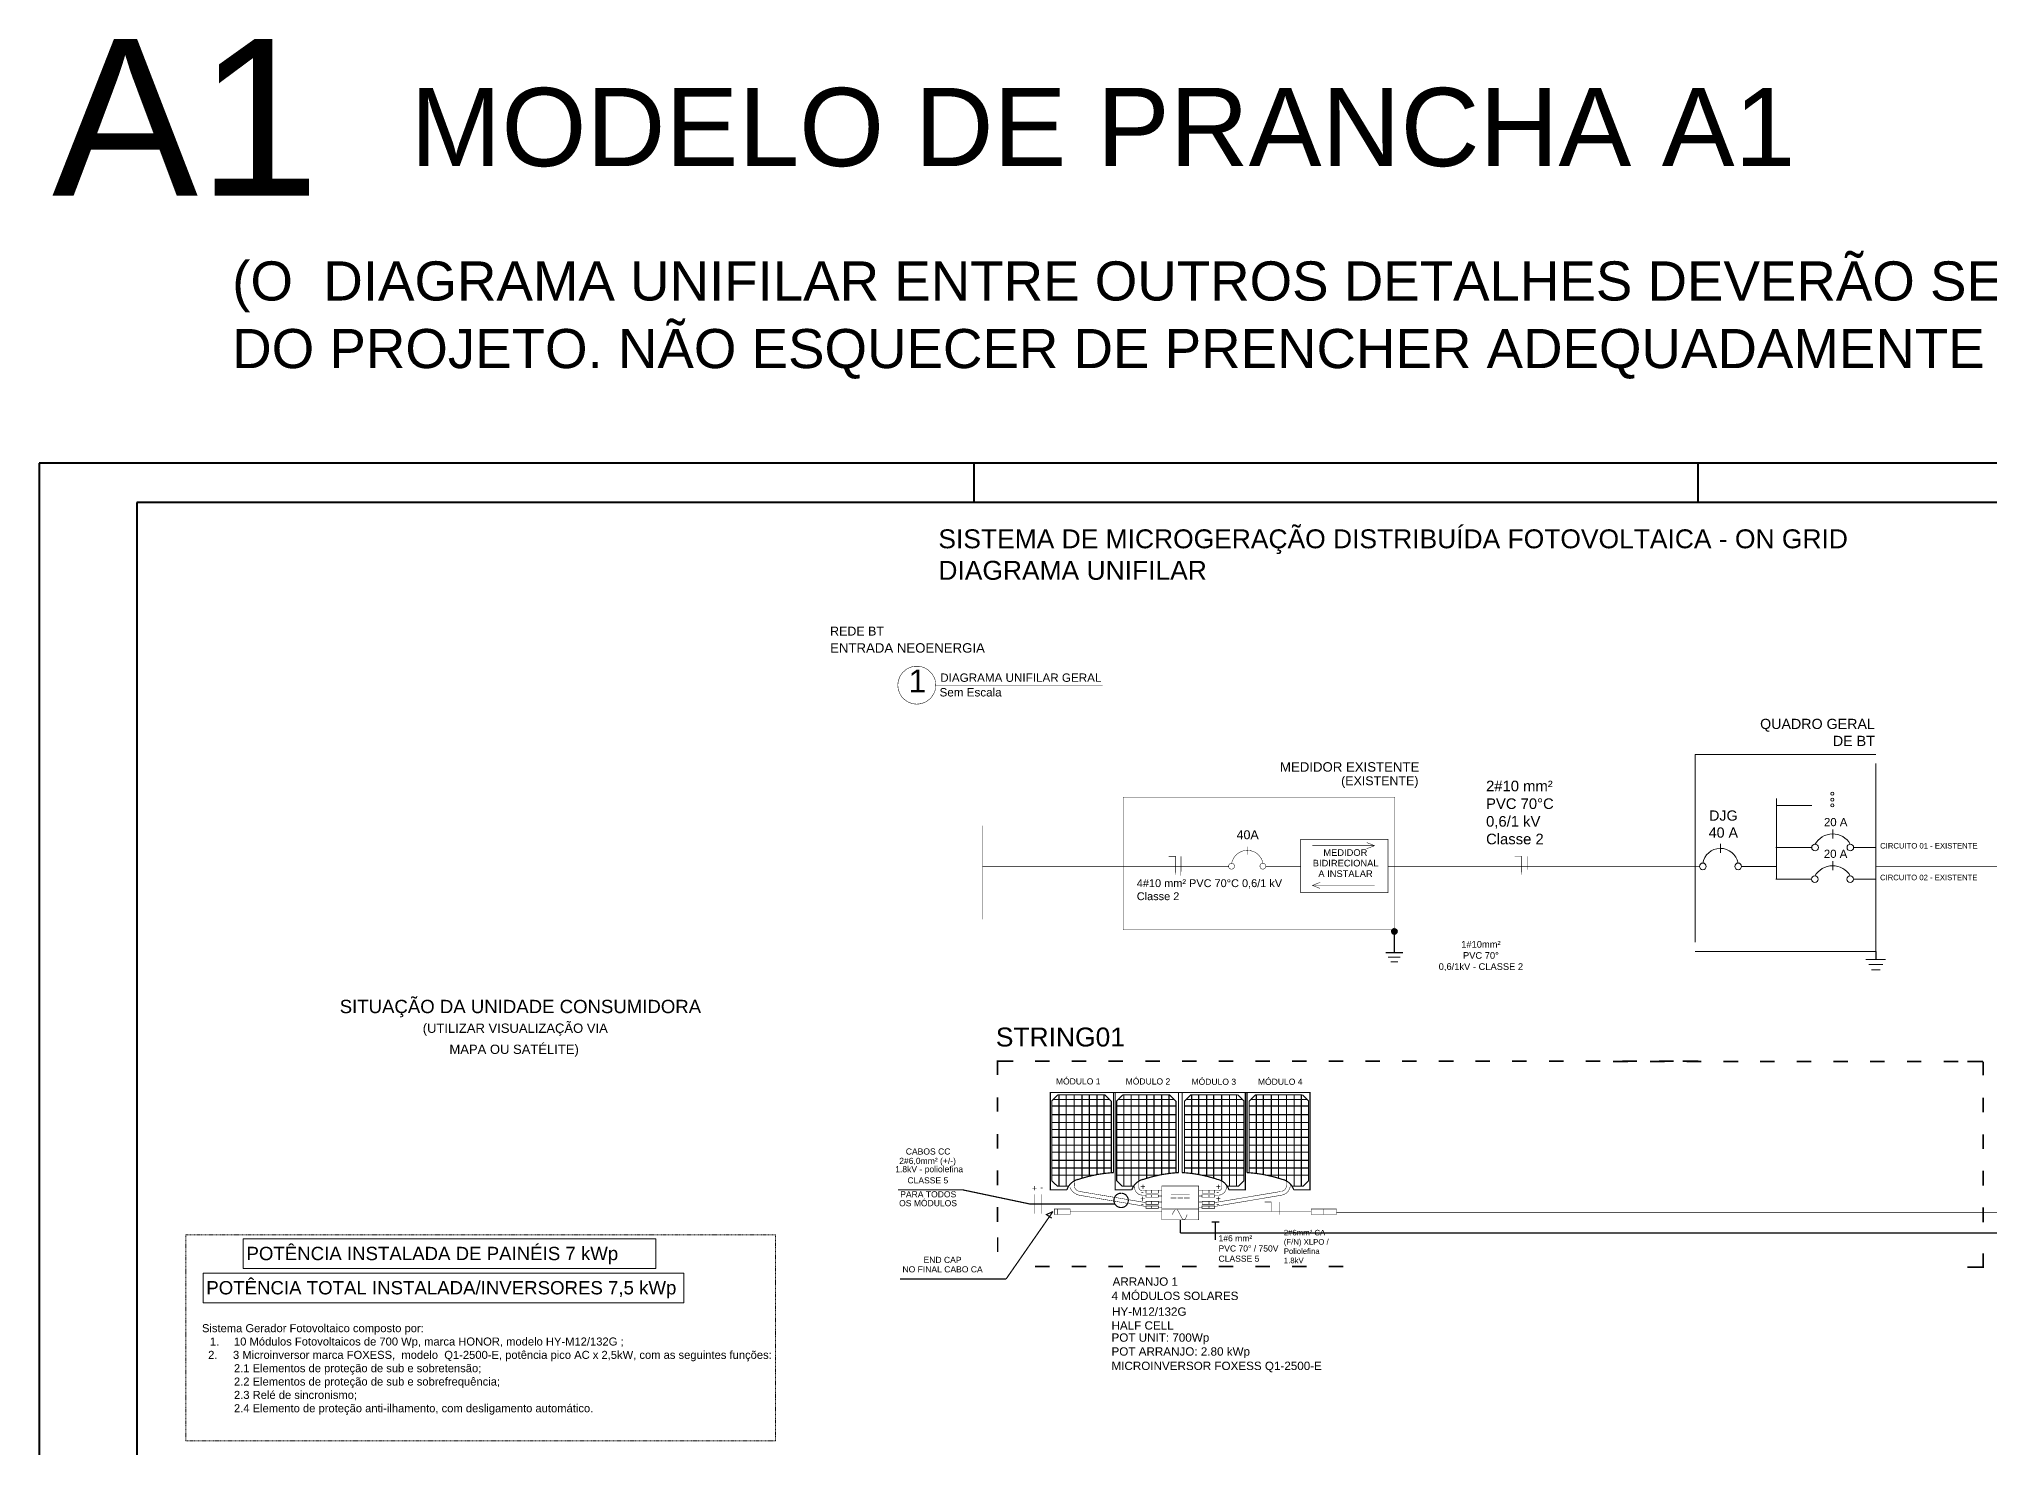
# Model space of a CAD drawing. Header units: millimetres. Extents: x 1668 to 2509, y 1340 to 2042.
# Drawn here: x 1667.5 to 2165.8, y 1682.7 to 2042.5 of the extents above; entities that cross this region are included whole.
import ezdxf

# ---------------------------------------------------------------- set-up
doc = ezdxf.new("R2010")
doc.units = ezdxf.units.MM
doc.linetypes.add('ACAD_ISO03W100', pattern=[30, 12, -18])
doc.linetypes.add('CONTORNO_QUADRO_T', pattern=[0.35, 0.2, -0.15])
for name, color, linetype, lineweight in [('H', 7, 'Continuous', 100), ('LINHA DE CHAMADA', 1, 'Continuous', 18), ('P', 250, 'Continuous', 100), ('PDF_UNIFILAR', 7, 'Continuous', 15), ('PRANCHA EXT', 7, 'Continuous', 40), ('PRANCHA INT', 7, 'Continuous', 40), ('QUADRO', 2, 'Continuous', 18), ('Texto', 2, 'Continuous', 18), ('TEXTO CAR1', 7, 'Continuous', 25), ('TXT-02', 7, 'Continuous', 20), ('WY-ELE-DIAGRAMA', 2, 'Continuous', 18), ('WY-ELE-DIAGRAMAS-TEXTO', 2, 'Continuous', 18)]:
    doc.layers.add(name, color=color, linetype=linetype, lineweight=lineweight)
doc.layers.add('PDF_DIAGRAMA', color=7, linetype='Continuous', lineweight=15, true_color=0x00dd00)
doc.layers.add('T', color=7, linetype='Continuous')
doc.styles.add('arial', font='arial.ttf')
doc.styles.get("Standard").update_dxf_attribs({"font": 'arial.ttf'})
doc.styles.add('STANDARD-0.1', font='arial.ttf', dxfattribs={"height": 0.1})
doc.styles.add('Style-Arial', font='arial.ttf')

msp = doc.modelspace()

# ---------------------------------------------------------------- hatches: boundary and pattern name
at = {"layer": 'H', "linetype": 'Continuous'}
for points in [[(2013.29, 1814.43), (2013.37, 1814.78), (2014.45, 1814.78), (2014.5, 1814.43), (2013.29, 1814.43)], [(2013.37, 1814.1), (2013.29, 1814.43), (2014.5, 1814.43), (2014.45, 1814.1), (2013.37, 1814.1)], [(2013.37, 1814.78), (2013.6, 1814.95), (2014.2, 1814.95), (2014.45, 1814.78), (2013.37, 1814.78)], [(2013.9, 1813.8), (2013.6, 1813.88), (2013.37, 1814.1), (2014.2, 1813.88), (2013.9, 1813.8)], [(2014.2, 1813.88), (2013.37, 1814.1), (2014.45, 1814.1), (2014.2, 1813.88)], [(2013.6, 1814.95), (2013.9, 1815.08), (2014.2, 1814.95), (2013.6, 1814.95)]]:
    msp.add_hatch(color=256, dxfattribs=at).paths.add_polyline_path(points)

# ---------------------------------------------------------------- linework, layer by layer
at = {"color": 7, "linetype": 'ACAD_ISO03W100', "lineweight": 9, "ltscale": 4}
msp.add_lwpolyline([(2090.72, 1859.67), (2090.72, 1809.31), (2136.92, 1809.31), (2136.92, 1859.67)], close=True, dxfattribs=at)
at = {"color": 7, "linetype": 'Continuous', "lineweight": 9}
for centre, radius in [((2125.81, 1849.62), 0.412), ((2125.81, 1848.09), 0.412), ((2125.81, 1846.64), 0.412), ((2121.39, 1835.89), 0.846), ((2130.41, 1835.89), 0.846), ((2092.7, 1831.05), 0.846), ((2101.72, 1831.05), 0.846), ((2121.36, 1827.79), 0.846), ((2130.38, 1827.79), 0.846)]:
    msp.add_circle(centre, radius, dxfattribs=at)
at = {"color": 7, "lineweight": 9}
for centre, radius, start, end in [((2125.92, 1834.14), 5.19, 30.1193, 151.3418), ((2097.21, 1831.05), 4.59, 10.6197, 170.8415), ((2125.9, 1826.03), 5.19, 30.1193, 151.3418)]:
    msp.add_arc(centre, radius, start, end, dxfattribs=at)
at = {"layer": 'LINHA DE CHAMADA', "color": 7, "lineweight": 9}
for p, q in [((2111.55, 1848.42), (2111.55, 1827.92)), ((2111.55, 1846.59), (2120.55, 1846.62)), ((2111.39, 1835.89), (2120.55, 1835.89)), ((2131.26, 1835.89), (2136.92, 1835.89)), ((2102.56, 1831.05), (2111.5, 1831.05)), ((2111.36, 1827.79), (2120.52, 1827.79)), ((2131.23, 1827.79), (2136.92, 1827.79))]:
    msp.add_line(p, q, dxfattribs=at)
at = {"layer": 'P'}
for points, const_width in [([(1891.84, 1882.18), (1891.24, 1882.18), (1890.64, 1882.05), (1890.09, 1881.88), (1889.49, 1881.58), (1889.01, 1881.28), (1888.54, 1880.85), (1888.11, 1880.43), (1887.76, 1879.95), (1887.46, 1879.42), (1887.28, 1878.87), (1887.08, 1878.27), (1887.03, 1877.67), (1887.03, 1877.07), (1887.08, 1876.47), (1887.28, 1875.86), (1887.46, 1875.26), (1887.76, 1874.79), (1888.11, 1874.24), (1888.54, 1873.81), (1889.01, 1873.46), (1889.49, 1873.11), (1890.09, 1872.86), (1890.64, 1872.68), (1891.24, 1872.56), (1891.84, 1872.51), (1892.45, 1872.56), (1893.05, 1872.68), (1893.65, 1872.86), (1894.2, 1873.11), (1894.68, 1873.46), (1895.15, 1873.81), (1895.58, 1874.24), (1895.93, 1874.79), (1896.23, 1875.26), (1896.48, 1875.86), (1896.61, 1876.47), (1896.66, 1877.07), (1896.66, 1877.67), (1896.61, 1878.27), (1896.48, 1878.87), (1896.23, 1879.42), (1895.93, 1879.95), (1895.58, 1880.43), (1895.15, 1880.85), (1894.68, 1881.28), (1894.2, 1881.58), (1893.65, 1881.88), (1893.05, 1882.05), (1892.45, 1882.18), (1891.84, 1882.18)], 0.121), ([(1896.71, 1877.37), (1896.83, 1877.37), (1896.96, 1877.37), (1897.08, 1877.37), (1897.21, 1877.37), (1897.43, 1877.37), (1897.73, 1877.37), (1898.11, 1877.37), (1898.51, 1877.37), (1899.01, 1877.37), (1899.49, 1877.37), (1900.01, 1877.37), (1900.62, 1877.37), (1901.29, 1877.37), (1901.94, 1877.37), (1902.59, 1877.37), (1903.32, 1877.37), (1904.1, 1877.37), (1904.9, 1877.37), (1905.73, 1877.37), (1906.58, 1877.37), (1907.48, 1877.37), (1908.38, 1877.37), (1909.29, 1877.37), (1910.19, 1877.37), (1912.12, 1877.37), (1914.05, 1877.37), (1916.03, 1877.37), (1918.01, 1877.37), (1920.06, 1877.37), (1922.04, 1877.37), (1923.97, 1877.37), (1925.88, 1877.37), (1926.78, 1877.37), (1927.68, 1877.37), (1928.58, 1877.37), (1929.48, 1877.37), (1930.34, 1877.37), (1931.11, 1877.37), (1931.96, 1877.37), (1932.69, 1877.37), (1933.47, 1877.37), (1934.12, 1877.37), (1934.8, 1877.37), (1935.45, 1877.37), (1936.05, 1877.37), (1936.6, 1877.37), (1937.08, 1877.37), (1937.55, 1877.37), (1937.98, 1877.37), (1938.33, 1877.37), (1938.63, 1877.37), (1938.88, 1877.37), (1939.01, 1877.37), (1939.11, 1877.37), (1939.23, 1877.37), (1939.36, 1877.37)], 0.121), ([(1944.6, 1814.84), (2014, 1814.84), (2014, 1848.75), (1944.6, 1848.75), (1944.6, 1814.84)], 0.121), ([(1908.63, 1841.47), (1908.63, 1817.51)], 0.121), ([(1980.32, 1831.82), (1980.27, 1832.02), (1980.17, 1832.37), (1980.04, 1832.7), (1979.89, 1833.03), (1979.72, 1833.33), (1979.49, 1833.6), (1979.27, 1833.88), (1979.02, 1834.1), (1978.76, 1834.33), (1978.46, 1834.53), (1978.16, 1834.71), (1977.84, 1834.86), (1977.51, 1834.96), (1977.16, 1835.06), (1976.81, 1835.11), (1976.46, 1835.13), (1976.26, 1835.13), (1976.08, 1835.13), (1975.71, 1835.11), (1975.36, 1835.03), (1975.03, 1834.93), (1974.71, 1834.8), (1974.38, 1834.65), (1974.08, 1834.48), (1973.8, 1834.28), (1973.53, 1834.05), (1973.3, 1833.8), (1973.08, 1833.53), (1972.88, 1833.23), (1972.7, 1832.93), (1972.55, 1832.6), (1972.42, 1832.27), (1972.35, 1831.92), (1972.3, 1831.72)], 0.121), ([(1976.28, 1836.11), (1976.28, 1834.05)], 0.121), ([(2012.25, 1837.96), (1989.94, 1837.96), (1989.94, 1824.31), (2012.25, 1824.31), (2012.25, 1837.96)], 0.121), ([(1992.95, 1836.33), (2008.84, 1836.33)], 0.121), ([(2006.83, 1837.14), (2008.84, 1836.33), (2006.83, 1835.56)], 0.121), ([(1971.55, 1831.05), (1908.63, 1831.05)], 0.121), ([(1956.2, 1833.63), (1958, 1833.63)], 0.121), ([(1958, 1828.41), (1958, 1833.63), (1958, 1828.41)], 0.121), ([(1959.38, 1828.41), (1959.38, 1833.63), (1959.38, 1828.41)], 0.121), ([(1972.3, 1831.82), (1972.07, 1831.8), (1971.92, 1831.75), (1971.8, 1831.67), (1971.7, 1831.57), (1971.62, 1831.45), (1971.57, 1831.3), (1971.55, 1831.17), (1971.55, 1831), (1971.57, 1830.87), (1971.62, 1830.72), (1971.7, 1830.6), (1971.8, 1830.49), (1971.92, 1830.42), (1972.07, 1830.37), (1972.2, 1830.35), (1972.37, 1830.35), (1972.5, 1830.37), (1972.65, 1830.42), (1972.77, 1830.49), (1972.88, 1830.6), (1972.95, 1830.72), (1973, 1830.87), (1973.03, 1831), (1973.03, 1831.17), (1973, 1831.3), (1972.95, 1831.45), (1972.88, 1831.57), (1972.77, 1831.67), (1972.65, 1831.75), (1972.5, 1831.8), (1972.37, 1831.82)], 0.121), ([(1980.29, 1831.82), (1980.07, 1831.8), (1979.92, 1831.75), (1979.82, 1831.67), (1979.72, 1831.57), (1979.62, 1831.45), (1979.57, 1831.3), (1979.54, 1831.17), (1979.54, 1831), (1979.57, 1830.87), (1979.62, 1830.72), (1979.72, 1830.6), (1979.82, 1830.49), (1979.92, 1830.42), (1980.07, 1830.37), (1980.22, 1830.35), (1980.37, 1830.35), (1980.52, 1830.37), (1980.64, 1830.42), (1980.77, 1830.49), (1980.87, 1830.6), (1980.95, 1830.72), (1981, 1830.87), (1981.04, 1831), (1981.04, 1831.17), (1981, 1831.3), (1980.95, 1831.45), (1980.87, 1831.57), (1980.77, 1831.67), (1980.64, 1831.75), (1980.52, 1831.8), (1980.37, 1831.82)], 0.121), ([(1980.97, 1831.05), (1989.94, 1831.05)], 0.121), ([(2012.25, 1831.05), (2091.85, 1831.05)], 0.121), ([(2044.63, 1833.65), (2046.43, 1833.65)], 0.121), ([(2046.43, 1828.44), (2046.43, 1833.65), (2046.43, 1828.44)], 0.121), ([(2047.81, 1828.44), (2047.81, 1833.65), (2047.81, 1828.44)], 0.121), ([(2136.92, 1831.05), (2172.9, 1831.05)], 0.121), ([(1994.93, 1826.96), (1992.95, 1826.18), (1994.93, 1825.41)], 0.121), ([(1992.95, 1826.18), (2008.84, 1826.18)], 0.121), ([(2013.92, 1815.03), (2013.75, 1815), (2013.65, 1814.95), (2013.57, 1814.9), (2013.47, 1814.83), (2013.42, 1814.73), (2013.37, 1814.63), (2013.34, 1814.5), (2013.34, 1814.4), (2013.37, 1814.28), (2013.42, 1814.18), (2013.47, 1814.1), (2013.57, 1814), (2013.65, 1813.95), (2013.75, 1813.9), (2013.87, 1813.88), (2013.97, 1813.88), (2014.1, 1813.9), (2014.2, 1813.95), (2014.3, 1814), (2014.37, 1814.1), (2014.42, 1814.18), (2014.47, 1814.28), (2014.5, 1814.4), (2014.5, 1814.5), (2014.47, 1814.63), (2014.42, 1814.73), (2014.37, 1814.83), (2014.3, 1814.9), (2014.2, 1814.95), (2014.1, 1815), (2013.97, 1815.03)], 0.301), ([(2013.9, 1814.43), (2013.9, 1810.82), (2013.9, 1809.01)], 0.301), ([(2011.67, 1809.01), (2016.13, 1809.01)], 0.301), ([(2012.27, 1807.86), (2015.45, 1807.86)], 0.301), ([(2012.92, 1806.66), (2014.85, 1806.66)], 0.301), ([(1912.47, 1777.71), (1912.47, 1781.25), (1916.48, 1781.25)], 0.421), ([(1922.09, 1781.25), (1925.8, 1781.25)], 0.421), ([(1931.47, 1781.25), (1935.2, 1781.25)], 0.421), ([(1940.84, 1781.25), (1944.57, 1781.25)], 0.421), ([(1950.24, 1781.25), (1953.97, 1781.25)], 0.421), ([(1959.61, 1781.25), (1963.34, 1781.25)], 0.421), ([(1969.01, 1781.25), (1972.71, 1781.25)], 0.421), ([(1978.38, 1781.25), (1982.11, 1781.25)], 0.421), ([(1987.75, 1781.25), (1991.48, 1781.25)], 0.421), ([(1997.07, 1781.25), (2000.86, 1781.25)], 0.421), ([(2006.47, 1781.25), (2010.25, 1781.25)], 0.421), ([(2015.84, 1781.25), (2019.63, 1781.25)], 0.421), ([(2025.24, 1781.25), (2029.02, 1781.25)], 0.421), ([(2034.61, 1781.25), (2038.35, 1781.25)], 0.421), ([(2043.98, 1781.25), (2047.72, 1781.25)], 0.421), ([(2053.38, 1781.25), (2057.12, 1781.25)], 0.421), ([(2062.75, 1781.25), (2066.49, 1781.25)], 0.421), ([(2069.8, 1781.16), (2073.58, 1781.16)], 0.421), ([(2072.15, 1781.25), (2075.86, 1781.25)], 0.421), ([(2079.19, 1781.16), (2082.98, 1781.16)], 0.421), ([(2081.52, 1781.25), (2085.26, 1781.25)], 0.421), ([(2087.56, 1781.25), (2091.6, 1781.25)], 0.421), ([(2088.57, 1781.16), (2092.35, 1781.16)], 0.421), ([(2097.96, 1781.16), (2101.75, 1781.16)], 0.421), ([(2107.34, 1781.16), (2111.07, 1781.16)], 0.421), ([(2116.71, 1781.16), (2120.44, 1781.16)], 0.421), ([(2126.11, 1781.16), (2129.84, 1781.16)], 0.421), ([(2135.48, 1781.16), (2139.21, 1781.16)], 0.421), ([(2144.88, 1781.16), (2148.58, 1781.16)], 0.421), ([(2154.25, 1781.16), (2157.98, 1781.16)], 0.421), ([(2160.29, 1781.16), (2164.32, 1781.16)], 0.421), ([(2164.32, 1781.16), (2164.32, 1777.62)], 0.421), ([(1912.47, 1768.32), (1912.47, 1772.05)], 0.421), ([(1930.21, 1748.37), (1926, 1748.37), (1926, 1773.25), (1942.12, 1773.25), (1942.12, 1752.75)], 0.301), ([(1926, 1748.37), (1926, 1773.25), (1992.34, 1773.25), (1992.34, 1748.37)], 0.301), ([(1927.91, 1772.65), (1926.35, 1771.1), (1926.35, 1750.7), (1927.78, 1749.32), (1930.69, 1749.32)], 0.301), ([(1926.35, 1769.82), (1941.57, 1769.82)], 0.301), ([(1926.7, 1771.45), (1941.14, 1771.45)], 0.301), ([(1927.91, 1772.65), (1939.94, 1772.65), (1941.57, 1771.02), (1941.57, 1752.75)], 0.301), ([(1928.21, 1772.65), (1928.21, 1749.32)], 0.301), ([(1930.01, 1772.65), (1930.01, 1749.32)], 0.301), ([(1932.07, 1772.65), (1932.07, 1750.57)], 0.301), ([(1934.05, 1772.65), (1934.05, 1751.3)], 0.301), ([(1935.93, 1772.65), (1935.93, 1751.85)], 0.301), ([(1937.91, 1772.65), (1937.91, 1752.28)], 0.301), ([(1939.71, 1772.65), (1939.71, 1752.58)], 0.301), ([(1946.8, 1748.37), (1942.54, 1748.37), (1942.54, 1773.25), (1958.71, 1773.25), (1958.71, 1752.75)], 0.301), ([(1944.45, 1772.65), (1942.94, 1771.1), (1942.94, 1750.7), (1944.35, 1749.32), (1947.23, 1749.32)], 0.301), ([(1942.94, 1769.82), (1958.1, 1769.82)], 0.301), ([(1943.24, 1771.45), (1957.68, 1771.45)], 0.301), ([(1944.45, 1772.65), (1956.48, 1772.65), (1958.1, 1771.02), (1958.1, 1752.75)], 0.301), ([(1944.75, 1772.65), (1944.75, 1749.32)], 0.301), ([(1946.63, 1772.65), (1946.63, 1749.32)], 0.301), ([(1948.61, 1772.65), (1948.61, 1750.57)], 0.301), ([(1950.59, 1772.65), (1950.59, 1751.3)], 0.301), ([(1952.47, 1772.65), (1952.47, 1751.85)], 0.301), ([(1954.45, 1772.65), (1954.45, 1752.28)], 0.301), ([(1956.3, 1772.65), (1956.3, 1752.58)], 0.301), ([(1971.59, 1748.37), (1975.8, 1748.37), (1975.8, 1773.25), (1959.68, 1773.25), (1959.68, 1752.75)], 0.301), ([(1973.87, 1772.65), (1961.89, 1772.65), (1960.28, 1771.02), (1960.28, 1752.75)], 0.301), ([(1975.42, 1769.82), (1960.28, 1769.82)], 0.301), ([(1975.07, 1771.45), (1960.69, 1771.45)], 0.301), ([(1962.09, 1772.65), (1962.09, 1752.58)], 0.301), ([(1963.89, 1772.65), (1963.89, 1752.28)], 0.301), ([(1965.92, 1772.65), (1965.92, 1751.85)], 0.301), ([(1967.73, 1772.65), (1967.73, 1751.3)], 0.301), ([(1969.78, 1772.65), (1969.78, 1750.57)], 0.301), ([(1973.87, 1772.65), (1975.42, 1771.1), (1975.42, 1750.7), (1974.04, 1749.32), (1971.11, 1749.32)], 0.301), ([(1971.76, 1772.65), (1971.76, 1749.32)], 0.301), ([(1973.57, 1772.65), (1973.57, 1749.32)], 0.301), ([(1988.13, 1748.37), (1992.34, 1748.37), (1992.34, 1773.25), (1976.22, 1773.25), (1976.22, 1752.75)], 0.301), ([(1990.41, 1772.65), (1978.43, 1772.65), (1976.8, 1771.02), (1976.8, 1752.75)], 0.301), ([(1991.96, 1769.82), (1976.8, 1769.82)], 0.301), ([(1991.61, 1771.45), (1977.23, 1771.45)], 0.301), ([(1978.63, 1772.65), (1978.63, 1752.58)], 0.301), ([(1980.43, 1772.65), (1980.43, 1752.28)], 0.301), ([(1982.46, 1772.65), (1982.46, 1751.85)], 0.301), ([(1984.27, 1772.65), (1984.27, 1751.3)], 0.301), ([(1986.32, 1772.65), (1986.32, 1750.57)], 0.301), ([(1990.41, 1772.65), (1991.96, 1771.1), (1991.96, 1750.7), (1990.58, 1749.32), (1987.7, 1749.32)], 0.301), ([(1988.3, 1772.65), (1988.3, 1749.32)], 0.301), ([(1990.11, 1772.65), (1990.11, 1749.32)], 0.301), ([(2164.32, 1771.96), (2164.32, 1768.23)], 0.421), ([(1926.35, 1767.61), (1941.57, 1767.61)], 0.301), ([(1926.35, 1765.61), (1941.57, 1765.61)], 0.301), ([(1942.94, 1767.61), (1958.1, 1767.61)], 0.301), ([(1942.94, 1765.61), (1958.1, 1765.61)], 0.301), ([(1975.42, 1767.61), (1960.28, 1767.61)], 0.301), ([(1975.42, 1765.61), (1960.28, 1765.61)], 0.301), ([(1991.96, 1767.61), (1976.8, 1767.61)], 0.301), ([(1991.96, 1765.61), (1976.8, 1765.61)], 0.301), ([(1912.47, 1758.94), (1912.47, 1762.68)], 0.421), ([(1926.35, 1763.8), (1941.57, 1763.8)], 0.301), ([(1926.35, 1761.82), (1941.57, 1761.82)], 0.301), ([(1926.35, 1759.8), (1941.57, 1759.8)], 0.301), ([(1942.94, 1763.8), (1958.1, 1763.8)], 0.301), ([(1942.94, 1761.82), (1958.1, 1761.82)], 0.301), ([(1942.94, 1759.8), (1958.1, 1759.8)], 0.301), ([(1975.42, 1763.8), (1960.28, 1763.8)], 0.301), ([(1975.42, 1761.82), (1960.28, 1761.82)], 0.301), ([(1975.42, 1759.8), (1960.28, 1759.8)], 0.301), ([(1991.96, 1763.8), (1976.8, 1763.8)], 0.301), ([(1991.96, 1761.82), (1976.8, 1761.82)], 0.301), ([(1991.96, 1759.8), (1976.8, 1759.8)], 0.301), ([(2164.32, 1762.59), (2164.32, 1758.85)], 0.421), ([(1926.35, 1757.99), (1941.57, 1757.99)], 0.301), ([(1926.35, 1755.94), (1941.57, 1755.94)], 0.301), ([(1926.35, 1753.96), (1941.57, 1753.96)], 0.301), ([(1942.94, 1757.99), (1958.1, 1757.99)], 0.301), ([(1942.94, 1755.94), (1958.1, 1755.94)], 0.301), ([(1942.94, 1753.96), (1958.1, 1753.96)], 0.301), ([(1975.42, 1757.99), (1960.28, 1757.99)], 0.301), ([(1975.42, 1755.94), (1960.28, 1755.94)], 0.301), ([(1975.42, 1753.96), (1960.28, 1753.96)], 0.301), ([(1991.96, 1757.99), (1976.8, 1757.99)], 0.301), ([(1991.96, 1755.94), (1976.8, 1755.94)], 0.301), ([(1991.96, 1753.96), (1976.8, 1753.96)], 0.301), ([(1912.47, 1749.57), (1912.47, 1753.35)], 0.421), ([(1926.35, 1752.15), (1937.23, 1752.15)], 0.301), ([(1933.09, 1751.07), (1932.97, 1751.02), (1932.72, 1750.95), (1932.49, 1750.87), (1932.27, 1750.75), (1932.04, 1750.62), (1931.82, 1750.5), (1931.62, 1750.35), (1931.42, 1750.2), (1931.22, 1750.02), (1931.04, 1749.82), (1930.89, 1749.65), (1930.74, 1749.42), (1930.59, 1749.22), (1930.46, 1748.99), (1930.36, 1748.77), (1930.26, 1748.52), (1930.21, 1748.39)], 0.301), ([(1930.96, 1749.04), (1931.04, 1748.87), (1931.24, 1748.52), (1931.44, 1748.22), (1931.72, 1747.94), (1931.99, 1747.67), (1932.32, 1747.46), (1932.64, 1747.26), (1932.99, 1747.14), (1933.19, 1747.09)], 0.121), ([(1932.12, 1749.57), (1932.07, 1750.57)], 0.121), ([(1932.14, 1749.62), (1932.12, 1749.47), (1932.14, 1749.19), (1932.22, 1748.92), (1932.34, 1748.69), (1932.52, 1748.47), (1932.72, 1748.29), (1932.94, 1748.14), (1933.22, 1748.04), (1933.34, 1748.02)], 0.121), ([(1942.19, 1752.78), (1941.61, 1752.75), (1940.46, 1752.65), (1939.31, 1752.5), (1938.16, 1752.33), (1937.03, 1752.1), (1935.9, 1751.85), (1934.77, 1751.55), (1933.67, 1751.22), (1933.12, 1751.02)], 0.301), ([(1942.94, 1752.15), (1953.77, 1752.15)], 0.301), ([(1949.71, 1751.07), (1949.58, 1751.02), (1949.33, 1750.95), (1949.08, 1750.87), (1948.86, 1750.75), (1948.63, 1750.62), (1948.41, 1750.5), (1948.21, 1750.35), (1948.01, 1750.2), (1947.83, 1750.02), (1947.65, 1749.82), (1947.48, 1749.65), (1947.33, 1749.42), (1947.2, 1749.22), (1947.08, 1748.99), (1946.95, 1748.77), (1946.85, 1748.52), (1946.83, 1748.39)], 0.301), ([(1947.53, 1748.97), (1947.45, 1749.67)], 0.121), ([(1948.61, 1748.97), (1948.61, 1750.57)], 0.121), ([(1958.78, 1752.78), (1958.2, 1752.75), (1957.05, 1752.65), (1955.9, 1752.5), (1954.77, 1752.33), (1953.62, 1752.1), (1952.49, 1751.85), (1951.36, 1751.55), (1950.26, 1751.22), (1949.71, 1751.02)], 0.301), ([(1954.45, 1749.37), (1963.89, 1749.37), (1963.89, 1740.72), (1954.45, 1740.72), (1954.45, 1749.37)], 0.121), ([(1968.73, 1751.02), (1968.18, 1751.22), (1967.08, 1751.55), (1965.95, 1751.85), (1964.82, 1752.1), (1963.67, 1752.33), (1962.54, 1752.5), (1961.39, 1752.65), (1960.23, 1752.75), (1959.66, 1752.78)], 0.301), ([(1975.42, 1752.15), (1964.54, 1752.15)], 0.301), ([(1971.61, 1748.39), (1971.59, 1748.52), (1971.49, 1748.77), (1971.36, 1748.99), (1971.24, 1749.22), (1971.11, 1749.42), (1970.96, 1749.65), (1970.78, 1749.82), (1970.61, 1750.02), (1970.43, 1750.2), (1970.23, 1750.35), (1970.03, 1750.5), (1969.81, 1750.62), (1969.58, 1750.75), (1969.36, 1750.87), (1969.11, 1750.95), (1968.85, 1751.02), (1968.73, 1751.07)], 0.301), ([(1968.96, 1747.04), (1969.08, 1747.04), (1969.31, 1747.06), (1969.53, 1747.14), (1969.76, 1747.21), (1969.98, 1747.34), (1970.16, 1747.46), (1970.36, 1747.62), (1970.51, 1747.79), (1970.58, 1747.89), (1970.66, 1747.99), (1970.78, 1748.22), (1970.86, 1748.44), (1970.93, 1748.67), (1970.96, 1748.89), (1970.99, 1749.14), (1970.96, 1749.37), (1970.91, 1749.62), (1970.88, 1749.72)], 0.121), ([(1969.78, 1748.97), (1969.78, 1750.57)], 0.121), ([(1985.27, 1751.02), (1984.72, 1751.22), (1983.62, 1751.55), (1982.49, 1751.85), (1981.36, 1752.1), (1980.21, 1752.33), (1979.08, 1752.5), (1977.93, 1752.65), (1976.77, 1752.75), (1976.2, 1752.78)], 0.301), ([(1991.96, 1752.15), (1981.08, 1752.15)], 0.301), ([(1985.09, 1748.02), (1985.22, 1748.04), (1985.5, 1748.14), (1985.72, 1748.29), (1985.92, 1748.47), (1986.1, 1748.69), (1986.22, 1748.92), (1986.3, 1749.19), (1986.32, 1749.47), (1986.3, 1749.62)], 0.121), ([(1988.15, 1748.39), (1988.13, 1748.52), (1988.03, 1748.77), (1987.9, 1748.99), (1987.78, 1749.22), (1987.65, 1749.42), (1987.5, 1749.65), (1987.32, 1749.82), (1987.15, 1750.02), (1986.97, 1750.2), (1986.77, 1750.35), (1986.57, 1750.5), (1986.35, 1750.62), (1986.12, 1750.75), (1985.9, 1750.87), (1985.64, 1750.95), (1985.39, 1751.02), (1985.27, 1751.07)], 0.301), ([(1985.22, 1747.09), (1985.34, 1747.09), (1985.59, 1747.17), (1985.8, 1747.26), (1986.02, 1747.37), (1986.22, 1747.49), (1986.4, 1747.64), (1986.57, 1747.79), (1986.72, 1747.97), (1986.87, 1748.17), (1986.97, 1748.37), (1987.07, 1748.57), (1987.17, 1748.79), (1987.22, 1749.02), (1987.27, 1749.24), (1987.27, 1749.49), (1987.27, 1749.75), (1987.25, 1749.85)], 0.121), ([(1986.25, 1749.57), (1986.25, 1750.57)], 0.121), ([(2164.32, 1753.27), (2164.32, 1749.48)], 0.421), ([(1887.08, 1748.37), (1903.62, 1748.37)], 0.301), ([(1903.62, 1748.37), (1920.76, 1744.76), (1942.42, 1744.76)], 0.301), ([(1912.47, 1740.17), (1912.47, 1743.96)], 0.421), ([(1921.84, 1747.21), (1921.84, 1742.28)], 0.121), ([(1923.7, 1747.21), (1923.7, 1742.28)], 0.121), ([(1950.24, 1744.16), (1933.14, 1747.04)], 0.121), ([(1950.41, 1745.11), (1933.32, 1747.99)], 0.121), ([(1944.07, 1747.52), (1943.79, 1747.49), (1943.59, 1747.46), (1943.44, 1747.42), (1943.27, 1747.34), (1943.12, 1747.26), (1942.97, 1747.17), (1942.82, 1747.04), (1942.69, 1746.91), (1942.59, 1746.79), (1942.49, 1746.64), (1942.42, 1746.49), (1942.34, 1746.31), (1942.29, 1746.14), (1942.24, 1745.96), (1942.24, 1745.79), (1942.24, 1745.59), (1942.24, 1745.41), (1942.29, 1745.23), (1942.34, 1745.06), (1942.42, 1744.88), (1942.49, 1744.73), (1942.59, 1744.58), (1942.69, 1744.46), (1942.82, 1744.33), (1942.97, 1744.21), (1943.12, 1744.11), (1943.27, 1744.03), (1943.44, 1743.96), (1943.59, 1743.91), (1943.79, 1743.88), (1943.97, 1743.86), (1944.15, 1743.86), (1944.35, 1743.88), (1944.52, 1743.91), (1944.7, 1743.96), (1944.85, 1744.03), (1945.02, 1744.11), (1945.17, 1744.21), (1945.3, 1744.33), (1945.42, 1744.46), (1945.52, 1744.58), (1945.62, 1744.73), (1945.73, 1744.88), (1945.77, 1745.06), (1945.85, 1745.23), (1945.87, 1745.41), (1945.9, 1745.59), (1945.9, 1745.79), (1945.87, 1745.96), (1945.85, 1746.14), (1945.77, 1746.31), (1945.73, 1746.49), (1945.62, 1746.64), (1945.52, 1746.79), (1945.42, 1746.91), (1945.3, 1747.04), (1945.17, 1747.17), (1945.02, 1747.26), (1944.85, 1747.34), (1944.7, 1747.42), (1944.52, 1747.46), (1944.35, 1747.49), (1944.15, 1747.52)], 0.301), ([(1947.53, 1748.99), (1947.53, 1748.89), (1947.55, 1748.69), (1947.58, 1748.49), (1947.63, 1748.32), (1947.7, 1748.14), (1947.81, 1747.97), (1947.9, 1747.82), (1948.03, 1747.67), (1948.16, 1747.54), (1948.31, 1747.42), (1948.46, 1747.32), (1948.63, 1747.24), (1948.81, 1747.17), (1948.98, 1747.09), (1949.18, 1747.06), (1949.38, 1747.04), (1949.48, 1747.04)], 0.121), ([(1948.61, 1748.99), (1948.63, 1748.74), (1948.71, 1748.57), (1948.81, 1748.44), (1948.93, 1748.32), (1949.06, 1748.22), (1949.21, 1748.17), (1949.38, 1748.12)], 0.121), ([(1950.41, 1748.12), (1949.46, 1748.12)], 0.121), ([(1950.41, 1747.04), (1949.46, 1747.04)], 0.121), ([(1950.41, 1747.52), (1953.59, 1747.52), (1953.59, 1748.29), (1950.41, 1748.29), (1950.41, 1747.52)], 0.121), ([(1950.41, 1747.09), (1953.59, 1747.09), (1953.59, 1746.49), (1950.41, 1746.49), (1950.41, 1747.09)], 0.121), ([(1950.41, 1744.68), (1953.59, 1744.68), (1953.59, 1745.46), (1950.41, 1745.46), (1950.41, 1744.68)], 0.121), ([(1950.41, 1744.26), (1953.59, 1744.26), (1953.59, 1743.66), (1950.41, 1743.66), (1950.41, 1744.26)], 0.121), ([(1951.79, 1748.29), (1951.79, 1747.52)], 0.121), ([(1951.79, 1747.09), (1951.79, 1746.49)], 0.121), ([(1951.79, 1745.46), (1951.79, 1744.68)], 0.121), ([(1951.79, 1744.26), (1951.79, 1743.66)], 0.121), ([(1953.59, 1748.12), (1954.45, 1748.12)], 0.121), ([(1953.59, 1746.79), (1954.45, 1746.79)], 0.121), ([(1953.59, 1745.29), (1954.45, 1745.29)], 0.121), ([(1956.73, 1746.31), (1958.18, 1746.31)], 0.121), ([(1956.78, 1747.17), (1961.59, 1747.17)], 0.121), ([(1958.48, 1746.31), (1959.91, 1746.31)], 0.121), ([(1960.16, 1746.31), (1961.59, 1746.31)], 0.121), ([(1964.72, 1746.79), (1963.89, 1746.79)], 0.121), ([(1964.8, 1748.12), (1963.94, 1748.12)], 0.121), ([(1964.8, 1745.29), (1963.94, 1745.29)], 0.121), ([(1967.98, 1747.09), (1964.72, 1747.09), (1964.72, 1746.49), (1967.98, 1746.49), (1967.98, 1747.09)], 0.121), ([(1967.98, 1744.26), (1964.72, 1744.26), (1964.72, 1743.66), (1967.98, 1743.66), (1967.98, 1744.26)], 0.121), ([(1967.9, 1747.52), (1964.8, 1747.52), (1964.8, 1748.29), (1967.9, 1748.29), (1967.9, 1747.52)], 0.121), ([(1967.9, 1744.68), (1964.8, 1744.68), (1964.8, 1745.46), (1967.9, 1745.46), (1967.9, 1744.68)], 0.121), ([(1966.52, 1748.29), (1966.52, 1747.52)], 0.121), ([(1966.52, 1747.09), (1966.52, 1746.49)], 0.121), ([(1966.52, 1745.46), (1966.52, 1744.68)], 0.121), ([(1966.52, 1744.26), (1966.52, 1743.66)], 0.121), ([(1967.9, 1748.12), (1968.88, 1748.12)], 0.121), ([(1967.9, 1745.11), (1985.04, 1747.99)], 0.121), ([(1967.9, 1747.04), (1968.88, 1747.04)], 0.121), ([(1968.1, 1744.16), (1985.24, 1747.04)], 0.121), ([(1968.91, 1748.12), (1969.16, 1748.17), (1969.33, 1748.22), (1969.46, 1748.32), (1969.58, 1748.44), (1969.68, 1748.57), (1969.73, 1748.74), (1969.78, 1748.89)], 0.121), ([(1980.73, 1745.29), (1982.41, 1745.29)], 0.121), ([(1982.41, 1740.35), (1982.41, 1745.29), (1982.41, 1740.35)], 0.121), ([(1984.52, 1740.35), (1984.52, 1745.29), (1984.52, 1740.35)], 0.121), ([(1914.68, 1725.61), (1926.65, 1742.83)], 0.301), ([(1926.65, 1742.83), (1924.98, 1742.05), (1926.35, 1741.15)], 0.301), ([(1927, 1743.48), (1931.04, 1743.48), (1931.04, 1742.1), (1927, 1742.1), (1927, 1743.48)], 0.121), ([(1927.78, 1742.1), (1927.78, 1743.48)], 0.121), ([(1927.78, 1742.1), (1927.78, 1743.48)], 0.121), ([(1931.04, 1742.83), (1954.45, 1742.83)], 0.121), ([(1953.59, 1743.96), (1954.45, 1743.96)], 0.121), ([(1954.45, 1743.48), (1963.89, 1743.48)], 0.121), ([(1957.08, 1742.05), (1957.8, 1743.26)], 0.121), ([(1958.56, 1743.28), (1958.45, 1743.41), (1958.36, 1743.46), (1958.25, 1743.48), (1958.15, 1743.48), (1958.05, 1743.46), (1957.98, 1743.41), (1957.9, 1743.36)], 0.121), ([(1958.48, 1743.26), (1959.68, 1741.02)], 0.121), ([(1959.18, 1740.72), (1959.18, 1737.39)], 0.301), ([(1959.68, 1741.05), (1959.78, 1740.9), (1959.91, 1740.82), (1960.03, 1740.8), (1960.16, 1740.77), (1960.28, 1740.8), (1960.38, 1740.85), (1960.48, 1740.95)], 0.121), ([(1960.51, 1740.95), (1960.94, 1742.05)], 0.121), ([(1964.72, 1743.96), (1963.89, 1743.96)], 0.121), ([(1992.64, 1742.83), (1963.89, 1742.83)], 0.121), ([(1967.2, 1740.17), (1969.18, 1740.17)], 0.301), ([(1968.15, 1740.17), (1968.15, 1735.54)], 0.301), ([(1999.13, 1743.48), (1992.64, 1743.48), (1992.64, 1742.1), (1999.13, 1742.1), (1999.13, 1743.48)], 0.121), ([(1995.87, 1742.1), (1995.87, 1743.48)], 0.121), ([(1999.13, 1742.65), (2263.01, 1742.65)], 0.121), ([(2164.32, 1743.87), (2164.32, 1740.08)], 0.421), ([(1912.52, 1732.46), (1912.52, 1736.24)], 0.421), ([(2230.11, 1737.37), (1959.18, 1737.37)], 0.301), ([(2164.32, 1732.14), (2164.32, 1728.59), (2160.29, 1728.59)], 0.421), ([(1887.56, 1725.61), (1914.68, 1725.61)], 0.301), ([(1925.8, 1728.83), (1922.09, 1728.83)], 0.421), ([(1935.2, 1728.83), (1931.47, 1728.83)], 0.421), ([(1944.57, 1728.83), (1940.84, 1728.83)], 0.421), ([(1953.97, 1728.83), (1950.24, 1728.83)], 0.421), ([(1963.34, 1728.83), (1959.61, 1728.83)], 0.421), ([(1972.71, 1728.83), (1969.01, 1728.83)], 0.421), ([(1982.11, 1728.83), (1978.38, 1728.83)], 0.421), ([(1991.48, 1728.83), (1987.75, 1728.83)], 0.421), ([(2000.86, 1728.83), (1997.07, 1728.83)], 0.421)]:
    msp.add_lwpolyline(points, dxfattribs=dict(at, const_width=const_width))
for points in [[(2013.34, 1814.78), (2013.29, 1814.43)], [(2013.29, 1814.43), (2014.5, 1814.43)], [(2014.42, 1814.13), (2013.29, 1814.43)], [(2013.29, 1814.43), (2013.34, 1814.13)], [(2014.42, 1814.13), (2013.29, 1814.43)], [(2013.29, 1814.43), (2014.5, 1814.43)], [(2013.6, 1814.95), (2013.34, 1814.78)], [(2013.34, 1814.78), (2014.42, 1814.78)], [(2014.5, 1814.43), (2013.34, 1814.78)], [(2014.5, 1814.43), (2013.34, 1814.78)], [(2013.34, 1814.78), (2014.42, 1814.78)], [(2013.34, 1814.13), (2014.42, 1814.13)], [(2013.34, 1814.13), (2013.6, 1813.88)], [(2014.2, 1813.88), (2013.34, 1814.13)], [(2013.34, 1814.13), (2014.42, 1814.13)], [(2014.2, 1813.88), (2013.34, 1814.13)], [(2013.9, 1815.08), (2013.6, 1814.95)], [(2013.6, 1814.95), (2014.2, 1814.95)], [(2014.42, 1814.78), (2013.6, 1814.95)], [(2014.42, 1814.78), (2013.6, 1814.95)], [(2013.6, 1814.95), (2014.2, 1814.95)], [(2013.6, 1813.88), (2014.2, 1813.88)], [(2013.6, 1813.88), (2014.2, 1813.88)], [(2013.9, 1813.83), (2013.6, 1813.88)], [(2014.2, 1814.95), (2013.9, 1815.08)], [(2014.2, 1813.88), (2013.9, 1813.83)], [(2014.2, 1814.95), (2014.42, 1814.78)], [(2014.42, 1814.13), (2014.2, 1813.88)], [(2014.42, 1814.78), (2014.5, 1814.43)], [(2014.5, 1814.43), (2014.42, 1814.13)]]:
    msp.add_lwpolyline(points, dxfattribs=at)
at = {"layer": 'PDF_DIAGRAMA', "color": 7, "lineweight": 0}
for points in [[(2134.39, 1807.24), (2139.44, 1807.24)], [(2135.11, 1805.98), (2138.72, 1805.98)], [(2135.83, 1804.63), (2138, 1804.63)]]:
    msp.add_lwpolyline(points, dxfattribs=at)
at = {"layer": 'PDF_UNIFILAR', "color": 7, "lineweight": 25}
msp.add_lwpolyline([(2136.92, 1809.31), (2136.92, 1807.24)], dxfattribs=at)
at = {"layer": 'PRANCHA EXT'}
for p, q in [((2508.54, 1934.07), (1667.54, 1934.07)), ((1667.54, 1934.07), (1667.54, 1340.07))]:
    msp.add_line(p, q, dxfattribs=at)
at = {"layer": 'PRANCHA INT'}
for p, q in [((1906.54, 1924.07), (1906.54, 1934.07)), ((2091.54, 1924.07), (2091.54, 1934.07)), ((2498.54, 1924.07), (1692.54, 1924.07)), ((1692.54, 1924.07), (1692.54, 1350.07))]:
    msp.add_line(p, q, dxfattribs=at)
at = {"layer": 'QUADRO', "color": 7, "linetype": 'CONTORNO_QUADRO_T'}
msp.add_lwpolyline([(1705.09, 1736.92), (1855.75, 1736.92), (1855.75, 1684.23), (1705.09, 1684.23)], close=True, dxfattribs=at)
at = {"layer": 'Texto', "color": 7}
for points in [[(1719.73, 1728.27), (1719.73, 1735.87), (1825.14, 1735.87), (1825.14, 1728.27)], [(1709.46, 1719.52), (1709.46, 1727.12), (1832.35, 1727.12), (1832.35, 1719.52)]]:
    msp.add_lwpolyline(points, close=True, dxfattribs=at)
at = {"layer": 'WY-ELE-DIAGRAMA', "color": 7, "lineweight": 9}
for p, q in [((2125.92, 1840.48), (2125.92, 1838.17)), ((2097.21, 1836.79), (2097.21, 1834.48)), ((2125.92, 1832.38), (2125.92, 1830.06))]:
    msp.add_line(p, q, dxfattribs=at)

# ---------------------------------------------------------------- texts
at = {"layer": 'T', "attachment_point": 7}
for s, insert, char_height in [('{\\fArial|b0|i0|c0|p18;SISTEMA DE MICROGERAÇÃO DISTRIBUÍDA FOTOVOLTAICA - ON GRID\\PDIAGRAMA UNIFILAR}', (1897.37, 1904.22), 4.8304), ('{\\fArial|b0|i0|c0|p18;REDE BT}', (1869.7, 1890.03), 2.2732), ('{\\fArial|b0|i0|c0|p18;ENTRADA NEOENERGIA}', (1869.7, 1885.63), 2.4152), ('{\\fArial|b0|i0|c0|p18;1}', (1889.74, 1875.51), 5.825), ('{\\fArial|b0|i0|c0|p18;DIAGRAMA UNIFILAR GERAL}', (1897.84, 1878.18), 2.1311), ('{\\fArial|b0|i0|c0|p18;Sem Escala}', (1897.66, 1874.44), 2.1311), ('{\\fArial|b0|i0|c0|p18;MEDIDOR EXISTENTE}', (1984.66, 1855.22), 2.4152), ('\\pxqc;{\\fArial|b0|i0|c0|p18;(EXISTENTE)}', (2000.29, 1851.1), 2.2732), ('{\\fArial|b0|i0|c0|p18;40A}', (1973.58, 1837.96), 2.2732), ('{\\fArial|b0|i0|c0|p18;MEDIDOR}', (1995.74, 1833.7), 1.7049), ('{\\fArial|b0|i0|c0|p18;BIDIRECIONAL}', (1993.04, 1831), 1.7049), ('{\\fArial|b0|i0|c0|p18;A INSTALAR}', (1994.46, 1828.3), 1.7049), ('\\A1;\\pxqc;{\\fArial|b0|i0|c0|p18;1#10mm²\\PPVC 70\\A0;\\fArial|b0|i0|c0|p34;\\C7;°\\P0,6/1kV - CLASSE 2}', (2025.22, 1804.27), 1.7049), ('{\\fArial|b0|i0|c0|p18;STRING01}', (1912.05, 1784.95), 4.8304), ('{\\fArial|b0|i0|c0|p18;MÓDULO 1}', (1927.4, 1775.29), 1.5628), ('{\\fArial|b0|i0|c0|p18;MÓDULO 2}', (1945.22, 1775.28), 1.5628), ('{\\fArial|b0|i0|c0|p18;MÓDULO 3}', (1962.05, 1775.2), 1.5628), ('{\\fArial|b0|i0|c0|p18;MÓDULO 4}', (1979.02, 1775.2), 1.5628), ('{\\fArial|b0|i0|c0|p18;2#6,0mm² (+/-)}', (1887.36, 1754.53), 1.5628), ('{\\fArial|b0|i0|c0|p18;CABOS CC}', (1889.04, 1757.38), 1.5628), ('{\\fArial|b0|i0|c0|p18;CLASSE 5}', (1889.46, 1750), 1.5628), ('{\\fArial|b0|i0|c0|p18;+}', (1921.28, 1748.05), 1.5628), ('{\\fArial|b0|i0|c0|p18;+}', (1948.99, 1748.42), 1.5628), ('{\\fArial|b0|i0|c0|p18;+}', (1968.27, 1748.43), 1.5628), ('{\\fArial|b0|i0|c0|p18;OS MÓDULOS}', (1887.33, 1744.17), 1.5628), ('{\\fArial|b0|i0|c0|p18;PARA TODOS}', (1887.62, 1746.44), 1.5628), ('{\\fArial|b0|i0|c0|p18;-}', (1923.42, 1748.23), 1.5628), ('{\\fArial|b0|i0|c0|p18;+}', (1948.97, 1745.33), 1.5628), ('{\\fArial|b0|i0|c0|p18;-}', (1949.11, 1747.03), 1.5628), ('{\\fArial|b0|i0|c0|p18;-}', (1949.13, 1744.08), 1.5628), ('{\\fArial|b0|i0|c0|p18;+}', (1968.25, 1745.34), 1.5628), ('{\\fArial|b0|i0|c0|p18;-}', (1968.39, 1747.05), 1.5628), ('{\\fArial|b0|i0|c0|p18;-}', (1968.42, 1744.1), 1.5628), ('{\\fArial|b0|i0|c0|p34;\\C7;1#6 mm²\\PPVC 70° / 750V  \\PCLASSE 5}', (1968.96, 1729.99), 1.5628), ('{\\fArial|b0|i0|c0|p18;END CAP}', (1893.58, 1729.68), 1.5628), ('{\\fArial|b0|i0|c0|p18;NO FINAL CABO CA}', (1888.19, 1727.26), 1.5628), ('{\\fArial|b0|i0|c0|p18;ARRANJO 1}', (1941.89, 1723.84), 2.1311), ('{\\fArial|b0|i0|c0|p18;4 MÓDULOS SOLARES}', (1941.62, 1720.19), 2.1311), ('{\\fArial|b0|i0|c0|p18;HALF CELL}', (1941.61, 1712.62), 2.1311), ('{\\C7;HY-M12/132G}', (1941.75, 1716.17), 2.1311), ('{\\fArial|b0|i0|c0|p18;POT UNIT: 700Wp}', (1941.61, 1708.92), 2.1311), ('{\\fArial|b0|i0|c0|p18;POT ARRANJO: 2.80 kWp}', (1941.61, 1705.37), 2.1311), ('{\\fArial|b0|i0|c0|p18;MICROINVERSOR FOXESS Q1-2500-E}', (1941.61, 1701.75), 2.1311)]:
    msp.add_mtext(s, dxfattribs=dict(at, insert=insert, char_height=char_height))
for s, insert, char_height, width in [('{\\fArial|b0|i0|c0|p18;1.8kV - poliolefina}', (1886.34, 1752.41), 1.5628, 35.2466), ('\\A1;{\\fArial|b0|i0|c0|p18;2#6mm² CA (F/N) XLP\\A0;\\fArial|b0|i0|c0|p34;\\C7;O / Poliolefina  \\A1;\\fArial|b0|i0|c0|p18;\\C256;1.8kV }', (1985.64, 1729.61), 1.42072, 11.5616)]:
    msp.add_mtext(s, dxfattribs=dict(at, insert=insert, char_height=char_height, width=width))
at = {"layer": 'TEXTO CAR1', "lineweight": 9, "style": 'Style-Arial'}
for s, height, p in [('SITUAÇÃO DA UNIDADE CONSUMIDORA', 3.4, (1744.38, 1793.54)), ('(UTILIZAR VISUALIZAÇÃO VIA', 2.38, (1765.6, 1788.5)), ('MAPA OU SATÉLITE)', 2.38, (1772.42, 1783.11))]:
    msp.add_text(s, height=height, dxfattribs=at).set_placement(p)
at = {"layer": 'TEXTO CAR1', "color": 7, "style": 'arial'}
for s, p in [('POTÊNCIA INSTALADA DE PAINÉIS 7 kWp', (1720.56, 1730.41)), ('POTÊNCIA TOTAL INSTALADA/INVERSORES 7,5 kWp', (1710.29, 1721.66))]:
    msp.add_text(s, height=3.4089, dxfattribs=at).set_placement(p)
at = {"layer": 'TXT-02', "color": 7, "lineweight": 9, "style": 'arial'}
for s, p in [('CIRCUITO 01 - EXISTENTE', (2138.03, 1835.61)), ('CIRCUITO 02 - EXISTENTE', (2138, 1827.51))]:
    msp.add_text(s, height=1.407, dxfattribs=at).set_placement(p)
at = {"layer": 'TXT-02', "color": 7, "lineweight": 9}
for s, insert, char_height, width, attachment_point, style in [('QUADRO GERAL^JDE BT', (2136.68, 1868.76), 2.6056, 41.9374, 3, 'STANDARD-0.1'), ('2#10 mm²\\PPVC 70°C\\P0,6/1 kV  \\PClasse 2', (2037.33, 1852.94), 2.709, 38.5467, 1, 'arial'), ('DJG\\P40 A', (2097.97, 1845.34), 2.606, 16.7979, 2, 'STANDARD-0.1'), ('20 A', (2126.67, 1843.4), 2.085, 13.4384, 2, 'STANDARD-0.1'), ('20 A', (2126.64, 1835.3), 2.085, 13.4384, 2, 'STANDARD-0.1'), ('4#10 mm² PVC 70°C 0,6/1 kV  \\PClasse 2', (1948.07, 1827.75), 2, 38.5467, 1, 'arial')]:
    msp.add_mtext(s, dxfattribs=dict(at, insert=insert, char_height=char_height, width=width, attachment_point=attachment_point, style=style))
at = {"layer": 'TXT-02', "color": 7, "insert": (1709.18, 1714.05), "char_height": 2.04535, "attachment_point": 1, "style": 'arial'}
msp.add_mtext_dynamic_manual_height_columns('Sistema Gerador Fotovoltaico composto por:\\P\\pxi-3,l4,t4;1.^I10 Módulos Fotovoltaicos de 700 Wp, marca HONOR, modelo HY-M12/132G ;\\P\\pi0,l0,tz;  2.     3 Microinversor marca FOXESS,  modelo {\\fArial|b0|i0|c0|p18;\\C256; Q1-2500-E, po}tência pico AC x 2,5kW, com as seguintes funções:\\P^I2.1 Elementos de proteção de sub e sobretensão;\\P^I2.2 {\\H1.0003x;Elementos de proteção de sub e sobrefrequência;\\P}^I2.3 {\\H1.0003x;Relé de sincronismo;\\P}^I2.4 {\\H1.0003x;Elemento de proteção anti-ilhamento, com desligamento automático.\\P^I} ', width=152.2975, gutter_width=0.5, heights=[27.67], dxfattribs=at)
at = {"layer": 'WY-ELE-DIAGRAMAS-TEXTO', "color": 7, "lineweight": 20, "style": 'STANDARD-0.1'}
for s, height, p in [('MODELO DE PRANCHA A1', 20, (1762.44, 2010)), ('(O  DIAGRAMA UNIFILAR ENTRE OUTROS DETALHES DEVERÃO SER ADEQUADOS AS ESPECIFICIDADES', 10, (1716.92, 1975.66)), ('DO PROJETO. NÃO ESQUECER DE PRENCHER ADEQUADAMENTE O CARIMBO E ONDE SE FIZER NECESSÁRIO)', 10, (1716.92, 1958.38))]:
    msp.add_text(s, height=height, dxfattribs=at).set_placement(p)
at = {"layer": 'WY-ELE-DIAGRAMAS-TEXTO', "color": 7, "lineweight": 9, "insert": (1705.06, 2042.49), "char_height": 40, "width": 27.0765, "attachment_point": 2, "style": 'STANDARD-0.1'}
msp.add_mtext('{A1}', dxfattribs=at)

doc.saveas('drawing.dxf')
